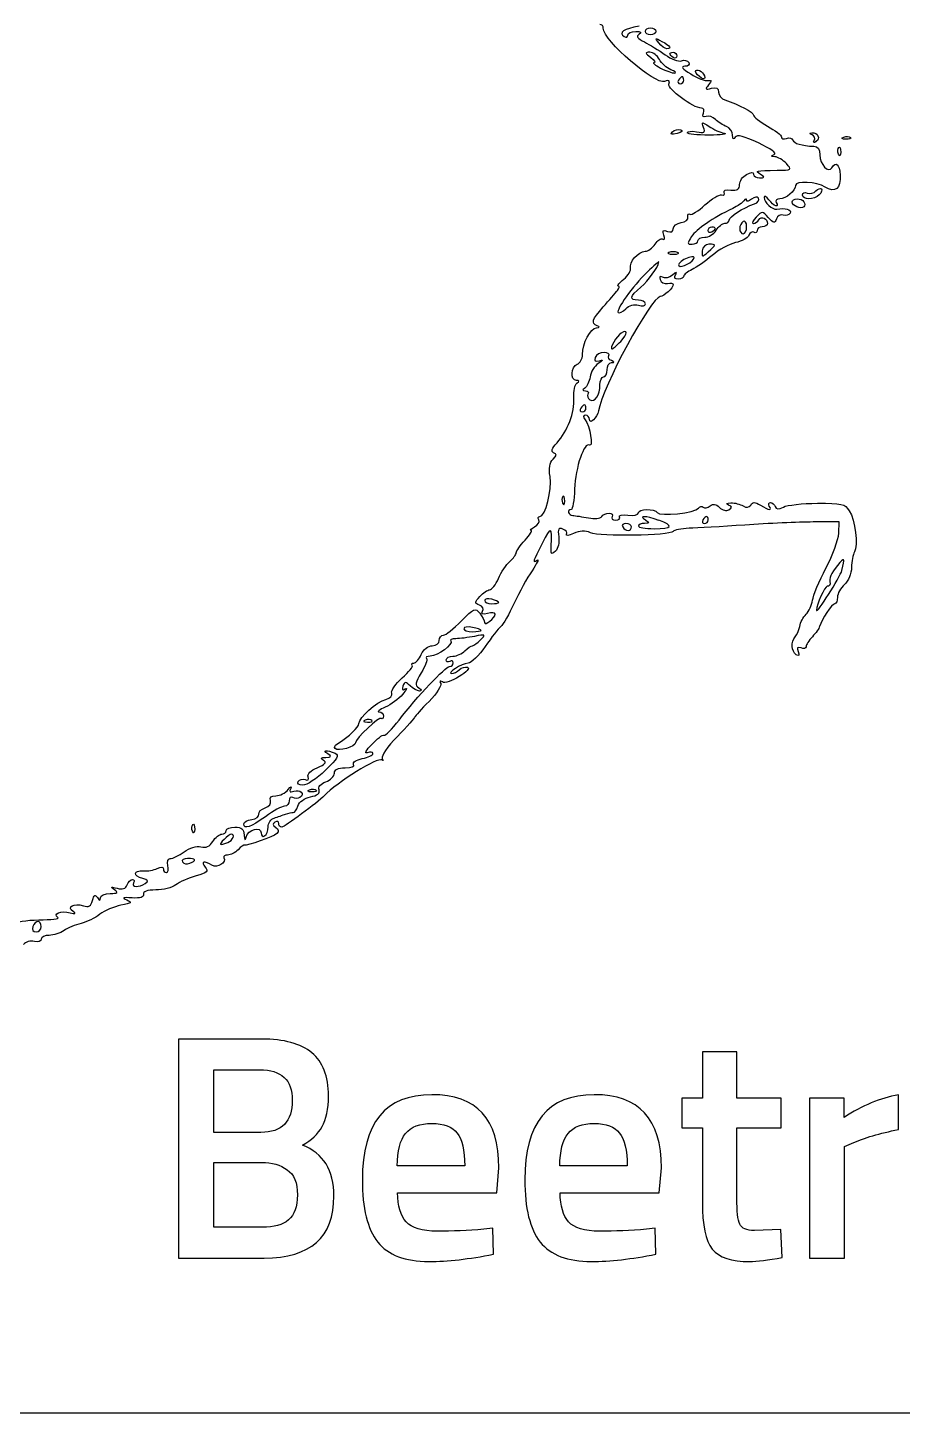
# Model space of a CAD drawing. Extents: x 100 to 384, y 603 to 745.
# Drawn here: x 274.8 to 319.8, y 603.1 to 674.3 of the extents above; entities that cross this region are included whole.
import ezdxf

# ---------------------------------------------------------------- set-up
doc = ezdxf.new("R2010")
doc.units = 0
doc.layers.add('Layer_1', color=7, linetype='CONTINUOUS')

msp = doc.modelspace()

# ---------------------------------------------------------------- linework, layer by layer
at = {"layer": 'Layer_1', "color": 7}
for points in [[(306.866466, 673.953956)], [(308.033178, 672.787108)], [(308.492334, 671.799444)], [(309.87428, 668.795329)], [(311.624532, 664.348584)], [(310.008756, 663.810046)], [(309.867392, 663.181682)], [(307.808419, 662.761928)], [(309.748904, 649.177716)], [(298.696139, 644.920889)], [(297.70869, 643.476438)], [(275.375469, 628.351356)], [(295.615587, 617.959176)], [(303.968126, 617.959176)]]:
    msp.add_lwpolyline(points, close=True, dxfattribs=at)
for points in [[(307.694693, 673.235989), (307.696025, 673.235895)], [(307.318054, 672.686836), (307.320066, 672.687003)], [(309.375241, 671.803223), (309.37595, 671.803214)], [(308.228485, 668.878767), (308.227635, 668.878739)], [(316.904457, 668.581648), (316.90423, 668.582045)], [(315.366831, 668.462621), (315.369666, 668.462766)], [(316.52898, 667.816078), (316.527279, 667.81605)], [(315.533225, 665.727897), (315.534643, 665.728194)], [(312.0588, 665.50235), (312.057439, 665.502358)], [(314.744967, 665.103929), (314.743635, 665.104297)], [(308.666665, 662.433551), (308.666665, 662.433386)], [(306.686976, 661.74533), (306.685701, 661.745367)], [(305.351631, 658.611405), (305.350838, 658.611405)], [(304.723106, 657.45199), (304.718995, 657.451774)], [(303.463956, 654.922908), (303.464239, 654.922908)], [(302.355638, 650.206607), (302.357622, 650.206307)], [(305.597735, 648.81866), (305.598019, 648.81866)], [(307.285767, 648.981139), (307.287184, 648.980603)], [(316.537398, 648.316086), (316.565745, 648.908787), (315.219231, 648.896882)], [(317.34703, 647.358902), (317.352359, 647.360323)], [(316.473307, 646.664224), (316.472088, 646.664182)], [(292.198847, 638.707711), (292.199102, 638.707654)], [(290.143106, 636.116261), (290.142425, 636.116338)], [(288.831005, 634.727086), (288.829134, 634.726718)], [(289.439858, 635.008255), (289.439575, 635.008368)], [(283.317891, 632.985276), (283.31619, 632.985642)], [(285.307795, 632.839927), (285.307682, 632.839836)], [(283.064757, 631.583388), (283.065806, 631.583048)], [(282.593134, 622.299509), (282.593134, 611.036323), (286.999398, 611.036323)], [(286.867559, 622.299509), (282.593134, 622.299509)], [(309.525761, 621.641795), (309.525761, 619.257027), (308.47252, 619.257027), (308.47252, 617.729196), (309.525761, 617.729196), (309.525761, 613.913278)], [(311.301241, 614.11108), (311.301241, 617.729244), (313.57029, 617.729244), (313.57029, 619.257078), (311.301241, 619.257078), (311.301241, 621.641846), (309.525761, 621.641795)], [(284.41834, 620.720408), (286.769395, 620.720408)], [(286.835329, 617.497747), (284.41834, 617.497747), (284.41834, 620.720408)], [(295.615389, 619.438677), (295.615587, 619.438671)], [(303.968013, 619.438677), (303.968126, 619.438671)], [(319.605335, 617.645687), (319.605335, 619.438671)], [(316.808957, 618.271183), (316.808957, 619.25849), (315.033562, 619.25849), (315.033562, 611.036323), (316.826532, 611.036323), (316.826532, 616.775579), (317.188346, 616.923519)], [(284.41834, 615.952355), (286.867559, 615.952355)], [(286.901235, 612.615441), (284.41834, 612.615441), (284.41834, 615.952355)], [(297.308948, 615.772162), (293.840192, 615.772162)], [(305.661487, 615.772162), (302.192731, 615.772162)], [(293.856208, 614.390825), (298.952391, 614.390825), (299.068044, 615.674021)], [(302.208746, 614.390825), (307.306403, 614.390825), (307.420639, 615.674021)], [(298.788435, 611.234076), (298.75612, 612.56562), (298.294696, 612.515815)], [(307.140973, 611.234076), (307.108658, 612.56562), (306.64868, 612.515815)], [(313.63611, 611.070026), (313.554189, 612.499714), (312.205068, 612.451412)], [(366.877106, 603.050423), (258.537064, 603.050423)]]:
    msp.add_lwpolyline(points, dxfattribs=at)
for points in [[(304.434765, 674.287971), (304.434765, 674.399543), (304.35823, 674.49079), (304.262986, 674.49079)], [(307.589046, 671.557881), (307.093606, 671.367733), (304.434765, 673.668969), (304.434765, 674.287971)], [(306.275216, 674.395027), (305.482337, 674.259644), (305.196066, 674.060159), (305.513178, 673.864155)], [(306.596891, 674.133446), (306.596891, 674.232205), (306.719065, 674.312936), (306.866466, 674.312936)], [(306.866466, 674.312936), (307.013584, 674.312936), (307.135474, 674.23212), (307.135474, 674.133446)], [(305.513178, 673.864155), (305.614375, 673.802133), (305.695729, 673.836942), (305.695729, 673.941455)], [(305.695729, 673.941455), (305.695729, 674.045997), (305.87743, 674.1303), (306.099638, 674.128769)], [(306.099638, 674.128769), (306.373465, 674.126855), (306.430186, 674.079361), (306.275386, 673.981339)], [(306.275386, 673.981339), (306.112677, 673.877648), (306.189213, 673.766586), (306.544394, 673.589237)], [(306.544394, 673.589237), (306.817937, 673.453089), (307.298381, 673.156188), (307.612176, 672.929374)], [(306.866466, 673.953956), (306.719348, 673.953956), (306.596891, 674.034744), (306.596891, 674.133446)], [(307.135474, 674.133446), (307.135474, 674.034715), (307.013301, 673.953956), (306.866466, 673.953956)], [(307.292173, 673.534582), (307.068803, 673.805432), (307.082693, 673.813227), (307.449213, 673.618147)], [(307.696025, 673.235895), (307.609569, 673.235895), (307.427868, 673.370257), (307.292173, 673.534582)], [(307.449213, 673.618147), (307.866983, 673.395656), (307.969852, 673.235989), (307.694693, 673.235989)], [(306.82525, 673.056198), (306.5724, 673.056198), (306.580054, 673.017279), (306.875424, 672.792576)], [(307.320066, 672.687003), (307.210365, 672.89019), (306.988753, 673.056198), (306.82525, 673.056198)], [(306.875424, 672.792576), (307.067613, 672.647556), (307.143014, 672.525921), (307.043518, 672.52218)], [(307.612176, 672.929374), (307.926, 672.702545), (308.301591, 672.562587), (308.446809, 672.618319)], [(307.853745, 672.9772), (307.853745, 673.020598), (307.933682, 673.056343), (308.033178, 673.056343)], [(308.033178, 672.787052), (307.933965, 672.847997), (307.853745, 672.933716), (307.853745, 672.9772)], [(308.033178, 673.056343), (308.132391, 673.056343), (308.212611, 672.970708), (308.212611, 672.866195)], [(308.212611, 672.866195), (308.212611, 672.761682), (308.132107, 672.725965), (308.033178, 672.787108)], [(307.043518, 672.52218), (306.944306, 672.518211), (307.093975, 672.394677), (307.378261, 672.247162)], [(307.907858, 672.1596), (307.691008, 672.246454), (307.426734, 672.483762), (307.318054, 672.686836)], [(307.378261, 672.247162), (307.660876, 672.099534), (307.984224, 671.984079), (308.096362, 671.99023)], [(308.096362, 671.99023), (308.209748, 671.997033), (308.124709, 672.072775), (307.907858, 672.1596)], [(308.622501, 672.335393), (308.400831, 672.334892), (308.496076, 672.209649), (308.926176, 671.940921)], [(308.446809, 672.618319), (308.590526, 672.674049), (308.764233, 672.633626), (308.82943, 672.527923)], [(308.82943, 672.527923), (308.895761, 672.418987), (308.806753, 672.335762), (308.622501, 672.335393)], [(309.37595, 671.803214), (309.226847, 671.927995), (309.140391, 672.067318), (309.184044, 672.112463)], [(309.184044, 672.112463), (309.309619, 672.236819), (309.649068, 671.983968), (309.649068, 671.767024)], [(307.808447, 671.422243), (307.869109, 671.599891), (307.80618, 671.640398), (307.589046, 671.557881)], [(309.482022, 670.181749), (309.059631, 670.181749), (307.72182, 671.173333), (307.808447, 671.422243)], [(308.301846, 671.619954), (308.242035, 671.521224), (308.276334, 671.440493), (308.380649, 671.440493)], [(308.492334, 671.799444), (308.449531, 671.799444), (308.362224, 671.718628), (308.301846, 671.619954)], [(308.380649, 671.440493), (308.485814, 671.440493), (308.571137, 671.52128), (308.571137, 671.619954)], [(308.571137, 671.619954), (308.571137, 671.718713), (308.53457, 671.799444), (308.492334, 671.799444)], [(308.926176, 671.940921), (309.27172, 671.724326), (309.671348, 671.570229), (309.814129, 671.598471)], [(309.649068, 671.767024), (309.649068, 671.647941), (309.54532, 671.661717), (309.375241, 671.803223)], [(309.849562, 671.378615), (309.658791, 671.148981), (309.681751, 671.122222), (309.992995, 671.203973)], [(309.814129, 671.598471), (310.026728, 671.640282), (310.033531, 671.60039), (309.849562, 671.378615)], [(309.992995, 671.203973), (310.255483, 671.272515), (310.362293, 671.215311), (310.362293, 671.004669)], [(310.362293, 671.004669), (310.362293, 670.84196), (310.502608, 670.662283), (310.676513, 670.605429)], [(309.582085, 669.92167), (309.63566, 670.064706), (309.596258, 670.181749), (309.482022, 670.181749)], [(310.676513, 670.605429), (311.422762, 670.35992), (312.157701, 669.97292), (312.157701, 669.825428)], [(309.586394, 669.192367), (309.472724, 669.486197), (309.496252, 669.489846), (309.878787, 669.239365)], [(309.719282, 669.752527), (309.569896, 669.694671), (309.517739, 669.756495), (309.582085, 669.92167)], [(310.203836, 669.598662), (310.067206, 669.733223), (309.849591, 669.802558), (309.719282, 669.752527)], [(309.878787, 669.239365), (310.106693, 669.089979), (310.451443, 668.931693), (310.644879, 668.887597)], [(310.765635, 669.234892), (310.593005, 669.300486), (310.340041, 669.46413), (310.203836, 669.598662)], [(311.082491, 668.7961), (311.08028, 668.972018), (310.939342, 669.16946), (310.765635, 669.234892)], [(312.157701, 669.825428), (312.157701, 669.737752), (312.480907, 669.484176), (312.87583, 669.262184)], [(312.87583, 669.262184), (313.270838, 669.040231), (313.593959, 668.783996), (313.593959, 668.692877)], [(308.227635, 668.878739), (307.928948, 668.800672), (307.858904, 668.823973), (307.993209, 668.957145)], [(307.993209, 668.957145), (308.098091, 669.061431), (308.28892, 669.111491), (308.418406, 669.068405)], [(308.418406, 669.068405), (308.552769, 669.023561), (308.469997, 668.942235), (308.228485, 668.878767)], [(308.752101, 668.919929), (308.752101, 668.995217), (308.968384, 669.0154), (309.230334, 668.965283)], [(309.874195, 668.795374), (309.257065, 668.788571), (308.752101, 668.844839), (308.752101, 668.919929)], [(309.230334, 668.965283), (309.631606, 668.888578), (309.688894, 668.925088), (309.586394, 669.192367)], [(310.644879, 668.887597), (310.838769, 668.843546), (310.492658, 668.802019), (309.87428, 668.795329)], [(311.217987, 668.684075), (311.133231, 668.550138), (311.083909, 668.589795), (311.082491, 668.7961)], [(312.410126, 668.394133), (311.653729, 668.749496), (311.312494, 668.832508), (311.217987, 668.684075)], [(313.593959, 668.692877), (313.593959, 668.601799), (313.710746, 668.571582), (313.851345, 668.625979)], [(313.851345, 668.625979), (313.991943, 668.680319), (314.13583, 668.644971), (314.168769, 668.545702)], [(314.168769, 668.545702), (314.226312, 668.369529), (314.635011, 668.247287), (315.254353, 668.220222)], [(315.169824, 668.807657), (315.009099, 668.872826), (315.005414, 668.902618), (315.15565, 668.912624)], [(315.15565, 668.912624), (315.46457, 668.9336), (315.612992, 668.615383), (315.366831, 668.462621)], [(315.27754, 668.524788), (315.341603, 668.630237), (315.294548, 668.757569), (315.169824, 668.807657)], [(315.369666, 668.462766), (315.243241, 668.38538), (315.208091, 668.410551), (315.27754, 668.524788)], [(316.90423, 668.582045), (316.693899, 668.590832), (316.653364, 668.633125), (316.794813, 668.690498)], [(316.794813, 668.690498), (316.925206, 668.742231), (317.079383, 668.736051), (317.138882, 668.676042)], [(317.138882, 668.676042), (317.197559, 668.616486), (317.091827, 668.573853), (316.904457, 668.581648)], [(313.217631, 667.796372), (313.369852, 667.856835), (313.053506, 668.09211), (312.410126, 668.394133)], [(313.252498, 667.682419), (313.027994, 667.694041), (313.021474, 667.718334), (313.217631, 667.796372)], [(315.254353, 668.220222), (315.462699, 668.210584), (315.568488, 668.06134), (315.568488, 667.779633)], [(316.527279, 667.81605), (316.476255, 667.945791), (316.482208, 668.100515), (316.544287, 668.160176)], [(316.638397, 667.924532), (316.627058, 667.715306), (316.588791, 667.672872), (316.52898, 667.816078)], [(316.544287, 668.160176), (316.60268, 668.219703), (316.647468, 668.113773), (316.638397, 667.924532)], [(313.844797, 667.330143), (313.676986, 667.516068), (313.409991, 667.674626), (313.252498, 667.682419)], [(313.378951, 666.985799), (314.123357, 666.991468), (314.13994, 667.004791), (313.844797, 667.330143)], [(315.568488, 667.779633), (315.568488, 667.287797), (316.007717, 666.823158), (316.191515, 667.120544)], [(316.191515, 667.120544), (316.405247, 667.464636), (316.568806, 667.315454), (316.612828, 666.739125)], [(311.440422, 666.249965), (311.440422, 666.43039), (311.601146, 666.6645), (311.799487, 666.770196)], [(311.799487, 666.770196), (312.042132, 666.90059), (312.158608, 666.902432), (312.158608, 666.776999)], [(312.158608, 666.776999), (312.158608, 666.674697), (312.299206, 666.592265), (312.4728, 666.593881)], [(312.517304, 666.770621), (312.218561, 666.963774), (312.272107, 666.976785), (313.378951, 666.985799)], [(312.4728, 666.593881), (312.741241, 666.595797), (312.748044, 666.621944), (312.517304, 666.770621)], [(315.839565, 666.122207), (315.408926, 666.402043), (314.311805, 666.462753), (314.311805, 666.206878)], [(316.612828, 666.739125), (316.663285, 666.059672), (316.337584, 665.798681), (315.839565, 666.122207)], [(309.658847, 665.201911), (309.996652, 665.514967), (310.38222, 665.748147), (310.515534, 665.720084)], [(310.515534, 665.720084), (310.649613, 665.692021), (310.709424, 665.748147), (310.649613, 665.844837)], [(310.649613, 665.844837), (310.588668, 665.945836), (310.732101, 665.999694), (310.990734, 665.971262)], [(310.990734, 665.971262), (311.324627, 665.934667), (311.440422, 666.006299), (311.440422, 666.249965)], [(312.945987, 665.468691), (312.814176, 665.641519), (312.706176, 665.691636), (312.702775, 665.580574)], [(314.311805, 666.206878), (314.311805, 665.927127), (313.831191, 665.513563), (313.506113, 665.513563)], [(314.675887, 665.714021), (314.675887, 665.823297), (314.788422, 665.870097), (314.922784, 665.817883)], [(315.534643, 665.728194), (315.266485, 665.45998), (314.675887, 665.450541), (314.675887, 665.714021)], [(314.922784, 665.817883), (315.059414, 665.765753), (315.259483, 665.812213), (315.368702, 665.92146)], [(315.368702, 665.92146), (315.478687, 666.030538), (315.606529, 666.079549), (315.656816, 666.030112)], [(315.656816, 666.030112), (315.705005, 665.980705), (315.654293, 665.84467), (315.533225, 665.727897)], [(308.891395, 664.727411), (308.974734, 664.675452), (309.320986, 664.888816), (309.658847, 665.201911)], [(311.08612, 665.022297), (310.063039, 664.52826), (309.220696, 663.95325), (308.972466, 663.579507)], [(310.907055, 664.428427), (310.907055, 664.595756), (311.596838, 665.0381), (312.20674, 665.262085)], [(311.666825, 665.422223), (311.595109, 665.321423), (311.333017, 665.141508), (311.08612, 665.022297)], [(311.801471, 665.448868), (311.799231, 665.535013), (311.740809, 665.523051), (311.666825, 665.422223)], [(312.057439, 665.502358), (311.918258, 665.386818), (311.803172, 665.362553), (311.801471, 665.448868)], [(312.415937, 665.544586), (312.355843, 665.643657), (312.207591, 665.626252), (312.0588, 665.50235)], [(312.20674, 665.262085), (312.378236, 665.325184), (312.472346, 665.45229), (312.415937, 665.544586)], [(312.702775, 665.580574), (312.697106, 665.343825), (313.128624, 664.950073), (313.35137, 664.990061)], [(313.324413, 665.334074), (313.516035, 665.025058), (313.194869, 665.13854), (312.945987, 665.468691)], [(313.506113, 665.513563), (313.345956, 665.513563), (313.264318, 665.432776), (313.324413, 665.334074)], [(313.35137, 664.990061), (313.77308, 665.065774), (314.141726, 664.954401), (314.036022, 664.783359)], [(314.137729, 665.355334), (314.137729, 665.560363), (314.624551, 665.565154), (314.750636, 665.361003)], [(314.743635, 665.104297), (314.60417, 664.964181), (314.137729, 665.157107), (314.137729, 665.355334)], [(314.750636, 665.361003), (314.802227, 665.275822), (314.799959, 665.160367), (314.744967, 665.103929)], [(308.028161, 663.980542), (308.028161, 664.118759), (308.209861, 664.259471), (308.432183, 664.293351)], [(308.432183, 664.293351), (308.654986, 664.32714), (308.813868, 664.460169), (308.786797, 664.588485)], [(308.786797, 664.588485), (308.75845, 664.71698), (308.809474, 664.779427), (308.891395, 664.727411)], [(310.231304, 663.899723), (310.355745, 664.097156), (310.557317, 664.258802), (310.681701, 664.258802)], [(310.681701, 664.258802), (310.807276, 664.258802), (310.907055, 664.335196), (310.907055, 664.428427)], [(311.624532, 664.348635), (311.52532, 664.28769), (311.445099, 664.121239), (311.445099, 663.978969)], [(311.803965, 664.089979), (311.803965, 664.293336), (311.723178, 664.409718), (311.624532, 664.348584)], [(312.293083, 664.581249), (312.12017, 664.403346), (312.055824, 664.257543), (312.149083, 664.257543)], [(312.149083, 664.257543), (312.24291, 664.257543), (312.369902, 664.339691), (312.430564, 664.440038)], [(312.918094, 664.557154), (312.618756, 664.89162), (312.595654, 664.892493), (312.293083, 664.581249)], [(312.430564, 664.440038), (312.558123, 664.644983), (312.877559, 664.506935), (312.877559, 664.246885)], [(312.877559, 664.246885), (312.877559, 664.153937), (312.755102, 664.078054), (312.608551, 664.078054)], [(313.336885, 664.491305), (313.242491, 664.246562), (313.1892, 664.255094), (312.918094, 664.557154)], [(313.681181, 664.68219), (313.550504, 664.731995), (313.396299, 664.646162), (313.336885, 664.491305)], [(314.036022, 664.783359), (313.971959, 664.677995), (313.810951, 664.632499), (313.681181, 664.68219)], [(307.546243, 663.650135), (307.454683, 663.887594), (307.498054, 663.933005), (307.72766, 663.844649)], [(307.494652, 663.446381), (307.594148, 663.385323), (307.616825, 663.472176), (307.546243, 663.650135)], [(307.72766, 663.844649), (307.920983, 663.770665), (308.028161, 663.81857), (308.028161, 663.980542)], [(308.972466, 663.579507), (308.737191, 663.223689), (308.740025, 663.181665), (309.000813, 663.181665)], [(309.291987, 663.361155), (309.291987, 663.459914), (309.452145, 663.540644), (309.649578, 663.540644)], [(309.649578, 663.540644), (309.846586, 663.540644), (310.108054, 663.702191), (310.231304, 663.899723)], [(309.829323, 663.889133), (309.829323, 663.993618), (309.90926, 664.079281), (310.008756, 664.079281)], [(310.008756, 663.810018), (309.909543, 663.749073), (309.829323, 663.783939), (309.829323, 663.889133)], [(310.008756, 664.079281), (310.107969, 664.079281), (310.188189, 664.043649), (310.188189, 664.000194)], [(310.188189, 664.000194), (310.188189, 663.956711), (310.107969, 663.87102), (310.008756, 663.810046)], [(311.92285, 663.645118), (311.87126, 663.506816), (311.558372, 663.335456), (311.230715, 663.264184)], [(311.445099, 663.978969), (311.445099, 663.836726), (311.525036, 663.720307), (311.624532, 663.720307)], [(311.624532, 663.720307), (311.723745, 663.720307), (311.803965, 663.886757), (311.803965, 664.089979)], [(312.179669, 663.797083), (312.091512, 663.851764), (311.975008, 663.78291), (311.92285, 663.645118)], [(312.339543, 663.887906), (312.339543, 663.783449), (312.26811, 663.74246), (312.179669, 663.797083)], [(312.608551, 664.078054), (312.461433, 664.078054), (312.339543, 663.992476), (312.339543, 663.887906)], [(305.83406, 661.955822), (305.737398, 662.245169), (306.240491, 662.820398), (306.589833, 662.820398)], [(306.589833, 662.820398), (306.740353, 662.820398), (306.968712, 662.985204), (307.094485, 663.186444)], [(307.094485, 663.186444), (307.222044, 663.387817), (307.400258, 663.504763), (307.494652, 663.446381)], [(308.257228, 662.761928), (308.132787, 662.811874), (307.931839, 662.811874), (307.808419, 662.761928)], [(309.000813, 663.181665), (309.159836, 663.181665), (309.291987, 663.262452), (309.291987, 663.361155)], [(309.520318, 662.834633), (309.494806, 662.507708), (309.514649, 662.505106), (309.82629, 662.789789)], [(309.867392, 663.181637), (309.678605, 663.181637), (309.535682, 663.038459), (309.520318, 662.834633)], [(309.82629, 662.789789), (310.249701, 663.174995), (310.250353, 663.181682), (309.867392, 663.181682)], [(311.230715, 663.264184), (310.903172, 663.193035), (310.362605, 662.896261), (310.029591, 662.604945)], [(306.356513, 660.977155), (306.758976, 661.323025), (307.23188, 661.974707), (307.297757, 662.274244)], [(307.297757, 662.274244), (307.311931, 662.318294), (307.032435, 662.080212), (306.686976, 661.74533)], [(307.808504, 662.761928), (307.684063, 662.712123), (307.785827, 662.671446), (308.033575, 662.671446)], [(308.033575, 662.671446), (308.279906, 662.671446), (308.381471, 662.71218), (308.257228, 662.761928)], [(308.666665, 662.433386), (308.423735, 662.322297), (308.265024, 662.164123), (308.315877, 662.081839)], [(308.315877, 662.081839), (308.417357, 661.919131), (309.109805, 662.286643), (309.109805, 662.50283)], [(309.109805, 662.50283), (309.109805, 662.575708), (308.909962, 662.544272), (308.666665, 662.433551)], [(310.029591, 662.604945), (309.696491, 662.313651), (309.231865, 661.987811), (308.997269, 661.880871)], [(306.685701, 661.745367), (305.938035, 661.020676), (305.067487, 659.802781), (305.201395, 659.668856)], [(305.20868, 661.031016), (305.131578, 661.034985), (305.255169, 661.194462), (305.487043, 661.386934)], [(305.487043, 661.386934), (305.717216, 661.579492), (305.874142, 661.835421), (305.83406, 661.955822)], [(307.479855, 661.483672), (307.34691, 661.565452), (307.301556, 661.521146), (307.354564, 661.364419)], [(307.98652, 661.593345), (307.824378, 661.461477), (307.595849, 661.412069), (307.479855, 661.483672)], [(308.146677, 661.609502), (308.242772, 661.769433), (308.196283, 661.765153), (307.98652, 661.593345)], [(308.290394, 661.38514), (308.114646, 661.38514), (308.060504, 661.46845), (308.146677, 661.609502)], [(308.570457, 661.535717), (308.570457, 661.452803), (308.442898, 661.38514), (308.290394, 661.38514)], [(308.997269, 661.880871), (308.763411, 661.774005), (308.570457, 661.61861), (308.570457, 661.535717)], [(304.43417, 659.960254), (304.727499, 660.298966), (305.053767, 660.677077), (305.159357, 660.800503)], [(305.159357, 660.800503), (305.26594, 660.92381), (305.289184, 661.027643), (305.20868, 661.031016)], [(306.236891, 660.309004), (305.753329, 660.309004), (305.784935, 660.486934), (306.356513, 660.977155)], [(307.354564, 661.364419), (307.401052, 661.22725), (307.575099, 661.138753), (307.736901, 661.167836)], [(308.032611, 661.110066), (308.032611, 660.943616), (307.54182, 660.486645), (307.363266, 660.486645)], [(307.736901, 661.167836), (307.898759, 661.196835), (308.032611, 661.170419), (308.032611, 661.110066)], [(304.125562, 658.989383), (303.794646, 659.122838), (303.844082, 659.278548), (304.43417, 659.960254)], [(307.363266, 660.486645), (306.897194, 660.486645), (304.383855, 655.8321), (304.187216, 654.604971)], [(305.586595, 659.863879), (305.764611, 660.04198), (306.015364, 660.11004), (306.236324, 660.039939)], [(306.236324, 660.039939), (306.443537, 659.974289), (306.595928, 660.007483), (306.595928, 660.117297)], [(306.595928, 660.117297), (306.595928, 660.222604), (306.435203, 660.309004), (306.236891, 660.309004)], [(305.201395, 659.668856), (305.253269, 659.616642), (305.427033, 659.704317), (305.586595, 659.863879)], [(303.362334, 657.507447), (303.362334, 658.084456), (303.769956, 658.865361), (304.080491, 658.883339)], [(304.080491, 658.883339), (304.26531, 658.894394), (304.279767, 658.927389), (304.125562, 658.989383)], [(305.350838, 658.611405), (305.135121, 658.478772), (304.738243, 657.795512), (304.875694, 657.795512)], [(305.328954, 658.186407), (305.694397, 658.578591), (305.707294, 658.831782), (305.351631, 658.611405)], [(304.875694, 657.795512), (304.924734, 657.795512), (305.127978, 657.97143), (305.328954, 658.186407)], [(303.093326, 657.010261), (303.240444, 657.067181), (303.362334, 657.290835), (303.362334, 657.507447)], [(304.020425, 657.355907), (303.95211, 657.174489), (304.014756, 657.124004), (304.226504, 657.188804)], [(304.47068, 657.615986), (304.277074, 657.615986), (304.075304, 657.498886), (304.020425, 657.355907)], [(304.226504, 657.188804), (304.448173, 657.256212), (304.43315, 657.216584), (304.17378, 657.045031)], [(304.718995, 657.451774), (304.773704, 657.542058), (304.664003, 657.615986), (304.47068, 657.615986)], [(304.848397, 657.196787), (304.723106, 657.246762), (304.66868, 657.361678), (304.723106, 657.45199)], [(304.850636, 657.09182), (305.028935, 657.103442), (305.028652, 657.124588), (304.848397, 657.196787)], [(303.048255, 656.174744), (302.730548, 656.178712), (302.768476, 656.885696), (303.093326, 657.010261)], [(304.17378, 657.045031), (303.975921, 656.914637), (303.786113, 656.60622), (303.751332, 656.359362)], [(304.446416, 656.359495), (304.545628, 656.359495), (304.625565, 656.520985), (304.625565, 656.718571)], [(304.625565, 656.718571), (304.625565, 656.916032), (304.727329, 657.084019), (304.850636, 657.09182)], [(302.918428, 655.279852), (302.895751, 655.625463), (302.968035, 655.967591), (303.076602, 656.040127)], [(303.076602, 656.040127), (303.213231, 656.131431), (303.206428, 656.17276), (303.048255, 656.174744)], [(303.482041, 655.778611), (303.33634, 655.684614), (303.343994, 655.646034), (303.513506, 655.643993)], [(303.751332, 656.359362), (303.715899, 656.112407), (303.596277, 655.851161), (303.482041, 655.778611)], [(303.745096, 655.181904), (303.995962, 655.026253), (304.260236, 655.419107), (304.263865, 655.955535)], [(304.263865, 655.955535), (304.266076, 656.177658), (304.347203, 656.359495), (304.446416, 656.359495)], [(302.054485, 652.968573), (302.602819, 653.566414), (302.964435, 654.533785), (302.918428, 655.279852)], [(303.513506, 655.643993), (303.644183, 655.642069), (303.702293, 655.566182), (303.645317, 655.474198)], [(303.645317, 655.474198), (303.589757, 655.382271), (303.628309, 655.2508), (303.745096, 655.181904)], [(303.273751, 654.743418), (303.21394, 654.644659), (303.248239, 654.563928), (303.352271, 654.563928)], [(303.464239, 654.922908), (303.420869, 654.922908), (303.334129, 654.84212), (303.273751, 654.743418)], [(303.352271, 654.563928), (303.457436, 654.563928), (303.542759, 654.644744), (303.542759, 654.743418)], [(303.521613, 654.382332), (303.38555, 654.382332), (303.379313, 654.308745), (303.496101, 654.15797)], [(303.542759, 654.743418), (303.542759, 654.842149), (303.506192, 654.922908), (303.463956, 654.922908)], [(303.723723, 654.166928), (303.723723, 654.285472), (303.633014, 654.382332), (303.521613, 654.382332)], [(304.187216, 654.604971), (304.135342, 654.27349), (303.723723, 653.885634), (303.723723, 654.166928)], [(303.496101, 654.15797), (303.742431, 653.843789), (303.940431, 652.721885), (303.725991, 652.854617)], [(301.882422, 652.457957), (301.729068, 652.512807), (301.780658, 652.670357), (302.054485, 652.968573)], [(303.725991, 652.854617), (303.447628, 653.026652), (303.006529, 651.723517), (302.959191, 650.589344)], [(301.696753, 651.228256), (301.628438, 651.657858), (301.674076, 651.9496), (301.848406, 652.122198)], [(301.848406, 652.122198), (302.04428, 652.317562), (302.052501, 652.397244), (301.882422, 652.457957)], [(301.171861, 649.175556), (301.450507, 649.175556), (301.804923, 650.56161), (301.696753, 651.228256)], [(302.357622, 650.206307), (302.299228, 650.146949), (302.292709, 649.991866), (302.340614, 649.862198)], [(302.450031, 649.970991), (302.455701, 650.160232), (302.414598, 650.266302), (302.355638, 650.206607)], [(302.959191, 650.589344), (302.933679, 650.011042), (302.854025, 649.537231), (302.780608, 649.536361)], [(302.340614, 649.862198), (302.397024, 649.71902), (302.440961, 649.761199), (302.450031, 649.970991)], [(302.780608, 649.536361), (302.549301, 649.533872), (302.635474, 649.236104), (302.870466, 649.226055)], [(304.351228, 649.174465), (304.411323, 649.273904), (304.583102, 649.354635), (304.731865, 649.354635)], [(304.731865, 649.354635), (304.878983, 649.354635), (304.9524, 649.274131), (304.890038, 649.175145)], [(305.264211, 649.15122), (305.212337, 649.236515), (305.407644, 649.27912), (305.702391, 649.244849)], [(305.702391, 649.244849), (305.996343, 649.211031), (306.236806, 649.26214), (306.236806, 649.35883)], [(306.236806, 649.35883), (306.236806, 649.574972), (307.07657, 649.594304), (307.208353, 649.381507)], [(307.208353, 649.381507), (307.339597, 649.170326), (309.169389, 649.35883), (309.324076, 649.599888)], [(309.324076, 649.599888), (309.39154, 649.706981), (309.506627, 649.736631), (309.576076, 649.666049)], [(309.576076, 649.666049), (309.645524, 649.595835), (309.803698, 649.621346), (309.925871, 649.722203)], [(309.925871, 649.722203), (310.080643, 649.851378), (310.225181, 649.829183), (310.407024, 649.647482)], [(310.407024, 649.647482), (310.555843, 649.497699), (310.7628, 649.44798), (310.89515, 649.529589)], [(310.878142, 649.76855), (310.725921, 649.829183), (310.766457, 649.87037), (310.993228, 649.87757)], [(310.89515, 649.529589), (311.077984, 649.64272), (311.074583, 649.69071), (310.878142, 649.76855)], [(310.993228, 649.87757), (311.19137, 649.88409), (311.471348, 649.814017), (311.616822, 649.721608)], [(311.616822, 649.721608), (311.791436, 649.610802), (311.927074, 649.627157), (312.015317, 649.769202)], [(312.015317, 649.769202), (312.119348, 649.93534), (312.233017, 649.933129), (312.51138, 649.759847)], [(312.51138, 649.759847), (312.94834, 649.489054), (313.118079, 649.472372), (312.968183, 649.71523)], [(312.968183, 649.71523), (312.908372, 649.814187), (312.935301, 649.89472), (313.031112, 649.89472)], [(313.031112, 649.89472), (313.127773, 649.89472), (313.237757, 649.802112), (313.273757, 649.68952)], [(313.273757, 649.68952), (313.32308, 649.544443), (313.444687, 649.537809), (313.692661, 649.665992)], [(313.692661, 649.665992), (313.886268, 649.766537), (314.671238, 649.852682), (315.438803, 649.858493)], [(315.438803, 649.858493), (316.684205, 649.867847), (316.860746, 649.82683), (317.078589, 649.477638)], [(317.078589, 649.477638), (317.388274, 648.981391), (317.552825, 647.683489), (317.34703, 647.358902)], [(300.725121, 648.462906), (300.647452, 648.465386), (300.727332, 648.551432), (300.900869, 648.653508)], [(300.900869, 648.653508), (301.07605, 648.755725), (301.171861, 648.914409), (301.115735, 649.00715)], [(301.115735, 649.00715), (301.059326, 649.099814), (301.083704, 649.175556), (301.171861, 649.175556)], [(301.754551, 647.675453), (301.820882, 648.670017), (301.748882, 648.693332), (301.303304, 647.817384)], [(302.360598, 648.533622), (302.128724, 648.622772), (302.086205, 648.545528), (302.145165, 648.135167)], [(302.870466, 649.226055), (302.994907, 649.220953), (303.352498, 649.166896), (303.667398, 649.105526)], [(303.667398, 649.105526), (303.983773, 649.044609), (304.289688, 649.075592), (304.351228, 649.174465)], [(304.890038, 649.175145), (304.830227, 649.076471), (304.912715, 648.995655), (305.069471, 648.995655)], [(305.069471, 648.995655), (305.228494, 648.995655), (305.316085, 649.065217), (305.264211, 649.15122)], [(305.598019, 648.81866), (305.444948, 648.81866), (305.367846, 648.737844), (305.429924, 648.63917)], [(305.429924, 648.63917), (305.489735, 648.540213), (305.616728, 648.459737), (305.709704, 648.459737)], [(305.877798, 648.63917), (305.877798, 648.738241), (305.750239, 648.81866), (305.597735, 648.81866)], [(305.709704, 648.459737), (305.802964, 648.459737), (305.877798, 648.540524), (305.877798, 648.63917)], [(307.287184, 648.980603), (306.591591, 649.223079), (306.233745, 649.23215), (306.595843, 648.998745)], [(306.550488, 648.821976), (306.378142, 648.820698), (306.236324, 648.758849), (306.236324, 648.684496)], [(306.236324, 648.684496), (306.236324, 648.610824), (306.599868, 648.54985), (307.044255, 648.54985)], [(306.595843, 648.998745), (306.824882, 648.849983), (306.819213, 648.824216), (306.550488, 648.821976)], [(307.044255, 648.54985), (307.99097, 648.54985), (308.078277, 648.705246), (307.285767, 648.981139)], [(308.845644, 648.571068), (308.450693, 648.559162), (308.079099, 648.483846), (308.01994, 648.402917)], [(311.718246, 648.739162), (310.533307, 648.658942), (309.240652, 648.582973), (308.845644, 648.571068)], [(309.558416, 648.998226), (309.498605, 648.899439), (309.532904, 648.818793), (309.636935, 648.818793)], [(309.748904, 649.177716), (309.704117, 649.177716), (309.618794, 649.09707), (309.558416, 648.998226)], [(309.636935, 648.818793), (309.742101, 648.818793), (309.827424, 648.899269), (309.827424, 648.998226)], [(309.827424, 648.998226), (309.827424, 649.097269), (309.790857, 649.177716), (309.748904, 649.177716)], [(315.219231, 648.896882), (314.478567, 648.890362), (312.903213, 648.820176), (311.718246, 648.739162)], [(299.954806, 647.313344), (299.954806, 647.401105), (300.160602, 647.695029), (300.410901, 647.965553)], [(300.410901, 647.965553), (300.660917, 648.23612), (300.803159, 648.459921), (300.725121, 648.462906)], [(302.145165, 648.135167), (302.187969, 647.843063), (302.11285, 647.526444), (301.970268, 647.392867)], [(302.549386, 648.260646), (302.602961, 648.349795), (302.517921, 648.472706), (302.360598, 648.533622)], [(302.909499, 648.308239), (302.656932, 648.192756), (302.49428, 648.171411), (302.549386, 648.260646)], [(303.773669, 648.342283), (303.497858, 648.462047), (303.22372, 648.451219), (302.909499, 648.308239)], [(308.01994, 648.402917), (307.862901, 648.188589), (304.247395, 648.13663), (303.773669, 648.342283)], [(315.880696, 646.52072), (316.226806, 647.18221), (316.522261, 647.990121), (316.537398, 648.316086)], [(299.627008, 646.862672), (299.807575, 647.022234), (299.954806, 647.225186), (299.954806, 647.313344)], [(301.303304, 647.817384), (300.795619, 646.816799), (300.784677, 646.780547), (301.03628, 646.936078)], [(301.970268, 647.392867), (301.759654, 647.197362), (301.727339, 647.242773), (301.754551, 647.675453)], [(317.352359, 647.360323), (317.265902, 647.224288), (317.195036, 646.86299), (317.193902, 646.557335)], [(299.044545, 645.988822), (299.184009, 646.30976), (299.446753, 646.703008), (299.627008, 646.862672)], [(301.03628, 646.936078), (301.137477, 646.99776), (301.016438, 646.751713), (300.770957, 646.388765)], [(315.190091, 644.869216), (315.224674, 645.116114), (315.534699, 645.859216), (315.880696, 646.52072)], [(316.472088, 646.664182), (316.13485, 646.233197), (316.045843, 646.012335), (316.091735, 645.721611)], [(316.700929, 646.402473), (316.868173, 647.06203), (316.825087, 647.113107), (316.473307, 646.664224)], [(317.193902, 646.557335), (317.191606, 646.232474), (317.043099, 645.866728), (316.83206, 645.67675)], [(298.592249, 645.405318), (298.701666, 645.405318), (298.904542, 645.66792), (299.044545, 645.988822)], [(300.770957, 646.388765), (300.525477, 646.025689), (300.111222, 645.272722), (299.852532, 644.715575)], [(315.395603, 644.350711), (315.395603, 644.143669), (316.613339, 646.057783), (316.700929, 646.402473)], [(316.091735, 645.721611), (316.105909, 645.647939), (316.041562, 645.586965), (315.951704, 645.586965)], [(298.072715, 644.62083), (297.81051, 644.721829), (297.812211, 644.762109), (298.089723, 645.068407)], [(298.089723, 645.068407), (298.256967, 645.253849), (298.483569, 645.405318), (298.592249, 645.405318)], [(315.951704, 645.586965), (315.812806, 645.586965), (315.395603, 644.659835), (315.395603, 644.350711)], [(316.473024, 645.020538), (316.473024, 644.838327), (316.410945, 644.689267), (316.332709, 644.689267)], [(316.83206, 645.67675), (316.633918, 645.498111), (316.473024, 645.202712), (316.473024, 645.020538)], [(297.129345, 643.796087), (297.790923, 644.47109), (297.856431, 644.498787), (298.083033, 644.200084)], [(298.230888, 644.301105), (298.303172, 644.419366), (298.233468, 644.558406), (298.072715, 644.62083)], [(298.488557, 644.192991), (298.222101, 644.123288), (298.14171, 644.157303), (298.230888, 644.301105)], [(298.696139, 644.92086), (298.49828, 644.972281), (298.337102, 644.941837), (298.337102, 644.852432)], [(298.337102, 644.852432), (298.337102, 644.762857), (298.497827, 644.689695), (298.696139, 644.689695)], [(299.055231, 644.758123), (299.055231, 644.795654), (298.894507, 644.869582), (298.696139, 644.920889)], [(298.696139, 644.689695), (298.89428, 644.689695), (299.055231, 644.720338), (299.055231, 644.758123)], [(299.852532, 644.715575), (299.59458, 644.158361), (299.284809, 643.621711), (299.165783, 643.522972)], [(314.859288, 644.151036), (315.006406, 644.299231), (315.156246, 644.622316), (315.190091, 644.869216)], [(316.332709, 644.689267), (316.196079, 644.689267), (315.660217, 643.883264), (315.557291, 643.522277)], [(296.211345, 643.07139), (296.326148, 643.07139), (296.738561, 643.397496), (297.129345, 643.796087)], [(298.083033, 644.200084), (298.217395, 644.02357), (298.32823, 643.808803), (298.331348, 643.722656)], [(298.331348, 643.722656), (298.337017, 643.53075), (298.87577, 643.956372), (298.87577, 644.15376)], [(298.87577, 644.15376), (298.87577, 644.231061), (298.701723, 644.249146), (298.488557, 644.192991)], [(314.530072, 643.522657), (314.563521, 643.720119), (314.711206, 644.00292), (314.859288, 644.151036)], [(296.002998, 642.802099), (296.002998, 642.950294), (296.097109, 643.07139), (296.211345, 643.07139)], [(296.846787, 642.892201), (296.644394, 642.892201), (296.531405, 642.841432), (296.594504, 642.778475)], [(297.818447, 643.013524), (297.48566, 642.947193), (297.048387, 642.892201), (296.846787, 642.892201)], [(297.70869, 643.476438), (297.462359, 643.52355), (297.25988, 643.492879), (297.25988, 643.408038)], [(297.25988, 643.408038), (297.25988, 643.323311), (297.462841, 643.253352), (297.70869, 643.253352)], [(298.157528, 643.32178), (298.157528, 643.359396), (297.954567, 643.429525), (297.70869, 643.476438)], [(297.70869, 643.253352), (297.95502, 643.253352), (298.157528, 643.283994), (298.157528, 643.32178)], [(298.12303, 642.834006), (298.403943, 643.115117), (298.384101, 643.126691), (297.818447, 643.013524)], [(299.165783, 643.522972), (299.045594, 643.424014), (298.687181, 642.959657), (298.366781, 642.490611)], [(314.350639, 642.067483), (314.101191, 642.222283), (314.074261, 642.753581), (314.305569, 642.993021)], [(314.305569, 642.993021), (314.396561, 643.087103), (314.497474, 643.325187), (314.530072, 643.522657)], [(315.181871, 642.994699), (315.003572, 642.803247), (314.857757, 642.572461), (314.857757, 642.481767)], [(315.557291, 643.522277), (315.528945, 643.42349), (315.359717, 643.186142), (315.181871, 642.994699)], [(295.072639, 642.083981), (295.193679, 642.347263), (295.427225, 642.532808), (295.64005, 642.532808)], [(296.594504, 642.778475), (296.755228, 642.617155), (295.918328, 641.994418), (295.539874, 641.994418)], [(295.64005, 642.532808), (295.843861, 642.532808), (296.002998, 642.651749), (296.002998, 642.802099)], [(296.706784, 641.994868), (296.897556, 641.994868), (297.174246, 642.116418), (297.322299, 642.26416)], [(297.322299, 642.26416), (297.469417, 642.412412), (297.643578, 642.533479), (297.707046, 642.533479)], [(298.366781, 642.490611), (298.046466, 642.021599), (297.646809, 641.635228), (297.478743, 641.63211)], [(297.707046, 642.533479), (297.769124, 642.533479), (297.957061, 642.668692), (298.12303, 642.834006)], [(314.450135, 642.227187), (314.523553, 642.034176), (314.491238, 641.980828), (314.350639, 642.067483)], [(314.598104, 642.416939), (314.415269, 642.486529), (314.369631, 642.430545), (314.450135, 642.227187)], [(314.857757, 642.481767), (314.857757, 642.390746), (314.739553, 642.361521), (314.598104, 642.416939)], [(293.936202, 638.709936), (294.853096, 639.910678), (296.315433, 641.456314), (296.534551, 641.456314)], [(294.096331, 640.873261), (294.439776, 641.174788), (294.672756, 641.469501), (294.614107, 641.528152)], [(294.614107, 641.528152), (294.556847, 641.586603), (294.588595, 641.635132), (294.687524, 641.635132)], [(294.687524, 641.635132), (294.787587, 641.635132), (294.960217, 641.837157), (295.072639, 642.083981)], [(295.340598, 641.876922), (295.404094, 641.812717), (295.287307, 641.481012), (295.075276, 641.140515)], [(295.539874, 641.994418), (295.36611, 641.994418), (295.276819, 641.941807), (295.340598, 641.876922)], [(297.478743, 641.63211), (297.15925, 641.627008), (296.343808, 641.099211), (296.654088, 641.099211)], [(296.360504, 641.80472), (296.360504, 641.909432), (296.515559, 641.994868), (296.706784, 641.994868)], [(296.539937, 641.725407), (296.440724, 641.664746), (296.360504, 641.699328), (296.360504, 641.80472)], [(296.534551, 641.456314), (296.636598, 641.456314), (296.71937, 641.54158), (296.71937, 641.646462)], [(296.71937, 641.646462), (296.71937, 641.751287), (296.639433, 641.786664), (296.539937, 641.725407)], [(297.031776, 641.29894), (297.142611, 641.409066), (297.333723, 641.464739), (297.458589, 641.422984)], [(293.55874, 640.098714), (293.511118, 640.22358), (293.753197, 640.571734), (294.096331, 640.873261)], [(295.075276, 641.140515), (294.758249, 640.627713), (294.735628, 640.494181), (294.943181, 640.362903)], [(296.161228, 640.665488), (296.031118, 640.744943), (295.99937, 640.717702), (296.075339, 640.595245)], [(297.028602, 640.941327), (296.667411, 640.718184), (296.276967, 640.593845), (296.161228, 640.665488)], [(296.654088, 641.099211), (296.75245, 641.099211), (296.921962, 641.188672), (297.031776, 641.29894)], [(297.458589, 641.422984), (297.587565, 641.380776), (297.400195, 641.170446), (297.028602, 640.941327)], [(294.118016, 640.0256), (293.919874, 639.797581), (293.516617, 639.504159), (293.22034, 639.373363)], [(293.253647, 639.771792), (293.473332, 639.827691), (293.607184, 639.97274), (293.55874, 640.098714)], [(294.136724, 640.454179), (294.067276, 640.270012), (294.103843, 640.222872), (294.254929, 640.310122)], [(294.254929, 640.310122), (294.378236, 640.381385), (294.314173, 640.253656), (294.118016, 640.0256)], [(294.506589, 640.463533), (294.274431, 640.69674), (294.229361, 640.695577), (294.136724, 640.454179)], [(294.982866, 640.20164), (294.865512, 640.200368), (294.652148, 640.318201), (294.506589, 640.463533)], [(294.943181, 640.362903), (295.101071, 640.26199), (295.116094, 640.203454), (294.982866, 640.20164)], [(296.075339, 640.595245), (296.14337, 640.483021), (295.878047, 640.073696), (295.474677, 639.669827)], [(291.874139, 638.528318), (291.874139, 638.833677), (292.780063, 639.650211), (293.253647, 639.771792)], [(293.22034, 639.373363), (292.924035, 639.242572), (292.782756, 639.132559), (292.90612, 639.128619)], [(295.474677, 639.669827), (295.076126, 639.271242), (294.749943, 638.910113), (294.749943, 638.867327)], [(293.038214, 638.795463), (292.918309, 638.914292), (291.694876, 637.76681), (291.694876, 637.537082)], [(292.199102, 638.707654), (292.056803, 638.650395), (292.097622, 638.607535), (292.30852, 638.598832)], [(292.542945, 638.693254), (292.484268, 638.752725), (292.327228, 638.759018), (292.198847, 638.707711)], [(292.30852, 638.598832), (292.498157, 638.591179), (292.604031, 638.633047), (292.542945, 638.693254)], [(292.90612, 639.128619), (293.030561, 639.124367), (293.131191, 639.027026), (293.131191, 638.912137)], [(293.131191, 638.912137), (293.131191, 638.796796), (293.088671, 638.744525), (293.038214, 638.795463)], [(293.16223, 637.926236), (293.229128, 637.888876), (293.578526, 638.241398), (293.936202, 638.709936)], [(294.749943, 638.867327), (294.749943, 638.824864), (294.345184, 638.373889), (293.850283, 637.865875)], [(290.735008, 637.470383), (291.381789, 637.880644), (291.874139, 638.3379), (291.874139, 638.528318)], [(292.526532, 637.454846), (292.808296, 637.751602), (293.094142, 637.963747), (293.16223, 637.926236)], [(293.850283, 637.865875), (293.336022, 637.337911), (293.002299, 636.852087), (293.071153, 636.731787)], [(290.264031, 636.969396), (289.959647, 637.166064), (290.20422, 637.186757), (290.645631, 637.001342)], [(290.646567, 637.237318), (290.588173, 637.296562), (290.62389, 637.401813), (290.735008, 637.470383)], [(291.694876, 637.537082), (291.694876, 637.334178), (290.804202, 637.079621), (290.646567, 637.237318)], [(292.301461, 637.025709), (292.143572, 636.965359), (292.245052, 637.157974), (292.526532, 637.454846)], [(289.727688, 636.25233), (290.133865, 636.420509), (290.222702, 636.525533), (290.05115, 636.634341)], [(290.05115, 636.634341), (289.87852, 636.744212), (289.911402, 636.785711), (290.17474, 636.789906)], [(293.045641, 636.654146), (292.859688, 636.822241), (290.745865, 635.508232), (290.082019, 634.811786)], [(290.645631, 637.001342), (290.882041, 636.901733), (290.788498, 636.737125), (290.143106, 636.116261)], [(290.17474, 636.789906), (290.47252, 636.795009), (290.487883, 636.824631), (290.264031, 636.969396)], [(291.60017, 636.431669), (291.539225, 636.532838), (291.733398, 636.662239), (292.038491, 636.723394)], [(292.038491, 636.723394), (292.341317, 636.78363), (292.58898, 636.901551), (292.58898, 636.984918)], [(292.58898, 636.984918), (292.58898, 637.068059), (292.458586, 637.087136), (292.301461, 637.025709)], [(293.071153, 636.731787), (293.13635, 636.615879), (293.124444, 636.580956), (293.045641, 636.654146)], [(290.142425, 636.116338), (289.705521, 635.696688), (289.185647, 635.353319), (288.987222, 635.353319)], [(289.106447, 635.644324), (289.252431, 635.588169), (289.313943, 635.643825), (289.257534, 635.785858)], [(289.257534, 635.785858), (289.205093, 635.925832), (289.39388, 636.11386), (289.727688, 636.25233)], [(290.168646, 635.533092), (290.412709, 635.626522), (290.614082, 635.825631), (290.614082, 635.97617)], [(290.614082, 635.97617), (290.614082, 636.161868), (290.79068, 636.24994), (291.163266, 636.24994)], [(291.163266, 636.24994), (291.488003, 636.24994), (291.666586, 636.324151), (291.60017, 636.431669)], [(287.601165, 634.815411), (287.810362, 634.815411), (288.095669, 634.95669), (288.237231, 635.129586)], [(288.237231, 635.129586), (288.37783, 635.302414), (288.435373, 635.32906), (288.363657, 635.188433)], [(288.363657, 635.188433), (288.266712, 635.003133), (288.312066, 634.96427), (288.523531, 635.046021)], [(288.523531, 635.046021), (288.852945, 635.172588), (289.113789, 634.901879), (288.831005, 634.727086)], [(288.987222, 635.353319), (288.776041, 635.353319), (288.675836, 635.433199), (288.745994, 635.54514)], [(288.745994, 635.54514), (288.810057, 635.65073), (288.973616, 635.695121), (289.106447, 635.644324)], [(289.439575, 635.008368), (289.229244, 635.017723), (289.188709, 635.059278), (289.330157, 635.117162)], [(289.330157, 635.117162), (289.460835, 635.168752), (289.614728, 635.162261), (289.674283, 635.102705)], [(289.381578, 634.755654), (289.740869, 634.827087), (289.884189, 634.944385), (289.819474, 635.113131)], [(289.674283, 635.102705), (289.732677, 635.043404), (289.627512, 635.000346), (289.439858, 635.008255)], [(289.819474, 635.113131), (289.761364, 635.266911), (289.894876, 635.429157), (290.168646, 635.533092)], [(287.048693, 634.192311), (287.270079, 634.262043), (287.378249, 634.410663), (287.319969, 634.562334)], [(287.319969, 634.562334), (287.256189, 634.730712), (287.351433, 634.815411), (287.601165, 634.815411)], [(290.082019, 634.811786), (289.774006, 634.488735), (288.032797, 633.200445), (287.904189, 633.200445)], [(288.287688, 634.556665), (288.287688, 634.402687), (288.177987, 634.276715), (288.04646, 634.276715)], [(288.467121, 634.725439), (288.367909, 634.786101), (288.287688, 634.710132), (288.287688, 634.556665)], [(288.829134, 634.726718), (288.727654, 634.665036), (288.566079, 634.664214), (288.467121, 634.725439)], [(288.732501, 634.286083), (288.799965, 634.501998), (289.063644, 634.692098), (289.381578, 634.755654)], [(287.060542, 633.738112), (286.299411, 633.186692), (285.954917, 633.070933), (285.954917, 633.366536)], [(285.954917, 633.366536), (285.954917, 633.458605), (286.136617, 633.561361), (286.358854, 633.595348)], [(286.358854, 633.595348), (286.58109, 633.62874), (286.744195, 633.751169), (286.721518, 633.86617)], [(286.721518, 633.86617), (286.698841, 633.981427), (286.847376, 634.127978), (287.048693, 634.192311)], [(288.04646, 634.276715), (287.912948, 634.276715), (287.469524, 634.034438), (287.060542, 633.738112)], [(287.20372, 633.214216), (287.20372, 633.408985), (287.344318, 633.613924), (287.517855, 633.669676)], [(287.517855, 633.669676), (287.690202, 633.72532), (287.953285, 633.816595), (288.101395, 633.872183)], [(288.101395, 633.872183), (288.248513, 633.927742), (288.426387, 633.962183), (288.494391, 633.948094)], [(288.494391, 633.948094), (288.561288, 633.934488), (288.669855, 634.086595), (288.732501, 634.286083)], [(283.31619, 632.985642), (283.26545, 633.115383), (283.271119, 633.270093), (283.333198, 633.329742)], [(283.427308, 633.09407), (283.41597, 632.884901), (283.377702, 632.842438), (283.317891, 632.985276)], [(283.333198, 633.329742), (283.391592, 633.3891), (283.436379, 633.283424), (283.427308, 633.09407)], [(284.822079, 632.839385), (284.947654, 632.839385), (285.049134, 632.919776), (285.049134, 633.018818)], [(285.049134, 633.018818), (285.049134, 633.117889), (285.252094, 633.198336), (285.497858, 633.198336)], [(285.497858, 633.198336), (285.837562, 633.198336), (285.951855, 633.099662), (285.967587, 632.794354)], [(286.067367, 632.685815), (286.171115, 633.073439), (286.844854, 633.260358), (286.844854, 632.901163)], [(286.844854, 632.901163), (286.844854, 632.756483), (286.924791, 632.688083), (287.024287, 632.749141)], [(287.024287, 632.749141), (287.123499, 632.809803), (287.20372, 633.019397), (287.20372, 633.214216)], [(287.549858, 633.457633), (287.411244, 633.372367), (287.42315, 633.289623), (287.592661, 633.185195)], [(287.749134, 633.390565), (287.749134, 633.495419), (287.660126, 633.525352), (287.549858, 633.457633)], [(287.592661, 633.185195), (287.749984, 633.087286), (287.773228, 632.978266), (287.655591, 632.87022)], [(287.904189, 633.200445), (287.818583, 633.200445), (287.749134, 633.285711), (287.749134, 633.390565)], [(282.881044, 631.932744), (283.170716, 632.138992), (283.527213, 632.242395), (283.749024, 632.184318)], [(283.749024, 632.184318), (284.00726, 632.116882), (284.19891, 632.204161), (284.360655, 632.462652)], [(284.360655, 632.462652), (284.491049, 632.669837), (284.697694, 632.839385), (284.822079, 632.839385)], [(284.93589, 632.570516), (284.643553, 632.278191), (284.687858, 632.241618), (285.126661, 632.410274)], [(285.307682, 632.839836), (285.252406, 632.839836), (285.083461, 632.7184), (284.93589, 632.570516)], [(285.126661, 632.410274), (285.393402, 632.513143), (285.531704, 632.839927), (285.307795, 632.839927)], [(285.990066, 632.280144), (285.96172, 632.299986), (285.814602, 632.191759), (285.663005, 632.039681)], [(285.967587, 632.794354), (285.984595, 632.520612), (286.013792, 632.485735), (286.067367, 632.685815)], [(287.655591, 632.87022), (287.478709, 632.705726), (286.08789, 632.213099), (285.990066, 632.280144)], [(282.047063, 631.223603), (281.992354, 631.436712), (282.044455, 631.582685), (282.171787, 631.582685)], [(282.171787, 631.582685), (282.292543, 631.582685), (282.61059, 631.740348), (282.881044, 631.932744)], [(283.065806, 631.583048), (282.861995, 631.583048), (282.743847, 631.505917), (282.8019, 631.411381)], [(283.171623, 631.341167), (283.542746, 631.48358), (283.49898, 631.583388), (283.064757, 631.583388)], [(284.317087, 631.240452), (283.927946, 631.486925), (283.729209, 631.43335), (283.967461, 631.145633)], [(284.934274, 631.629337), (285.080258, 631.386125), (284.583005, 631.072037), (284.317087, 631.240452)], [(285.120227, 631.763955), (284.974243, 631.763955), (284.890054, 631.703718), (284.934274, 631.629337)], [(285.663005, 632.039681), (285.512485, 631.888169), (285.267175, 631.763955), (285.120227, 631.763955)], [(280.753671, 630.553632), (280.251626, 630.684989), (280.274757, 630.993251), (280.784852, 630.949028)], [(280.784852, 630.949028), (281.007088, 630.928902), (281.330237, 630.986275), (281.502981, 631.075595)], [(281.502981, 631.075595), (281.704524, 631.179003), (281.817173, 631.17013), (281.817173, 631.050367)], [(281.817173, 631.050367), (281.817173, 630.947781), (281.889173, 630.864527), (281.979315, 630.864527)], [(281.979315, 630.864527), (282.068606, 630.864527), (282.101488, 631.026017), (282.047063, 631.223603)], [(282.8019, 631.411381), (282.85916, 631.316733), (283.026971, 631.285126), (283.171623, 631.341167)], [(283.967461, 631.145633), (284.145477, 630.931192), (284.065257, 630.853815), (283.495748, 630.693876)], [(279.303523, 629.981997), (279.091774, 630.129654), (279.122389, 630.14584), (279.439019, 630.056718)], [(279.439019, 630.056718), (279.717948, 629.978851), (279.877425, 630.030073), (279.951976, 630.224473)], [(279.951976, 630.224473), (280.010653, 630.379471), (280.137362, 630.506151), (280.230905, 630.506151)], [(280.289582, 630.326662), (280.15437, 630.108876), (280.556039, 630.094107), (280.888316, 630.303985)], [(280.230905, 630.506151), (280.325015, 630.506151), (280.353078, 630.425279), (280.289582, 630.326662)], [(280.888316, 630.303985), (281.070867, 630.41961), (281.037135, 630.479421), (280.753671, 630.553632)], [(282.460723, 630.234558), (282.268534, 630.087979), (281.80453, 629.968187), (281.428373, 629.968187)], [(283.495748, 630.693876), (283.118162, 630.587605), (282.65243, 630.381084), (282.460723, 630.234558)], [(277.702713, 629.155273), (277.985044, 629.06567), (278.096927, 629.129761), (278.174795, 629.428136)], [(278.174795, 629.428136), (278.251897, 629.722809), (278.313693, 629.759778), (278.427929, 629.578797)], [(278.427929, 629.578797), (278.542449, 629.399563), (278.579299, 629.395594), (278.58185, 629.56349)], [(278.58185, 629.56349), (278.584203, 629.687421), (278.806354, 629.7891), (279.078452, 629.790687)], [(279.078452, 629.790687), (279.474934, 629.791965), (279.519126, 629.830429), (279.303523, 629.981997)], [(279.933494, 629.453585), (280.236008, 629.327529), (280.19088, 629.28688), (279.637444, 629.183075)], [(280.205904, 629.56065), (279.731979, 629.591746), (279.665025, 629.565752), (279.933494, 629.453585)], [(280.789444, 629.743796), (280.820625, 629.592625), (280.63042, 629.532757), (280.205904, 629.56065)], [(281.428373, 629.968187), (280.977069, 629.968187), (280.759765, 629.891765), (280.789444, 629.743796)], [(276.396282, 628.553908), (276.097255, 628.738841), (276.570045, 628.926437), (277.017693, 628.800664)], [(277.175582, 628.85628), (276.837352, 629.090677), (277.221504, 629.308185), (277.702713, 629.155273)], [(277.017693, 628.800664), (277.298323, 628.722286), (277.346426, 628.738982), (277.175582, 628.85628)], [(278.549025, 628.717541), (278.309781, 628.52881), (277.876732, 628.31685), (277.588307, 628.246638)], [(279.637444, 629.183075), (279.278861, 629.115979), (278.789119, 628.9063), (278.549025, 628.717541)], [(274.126978, 628.218031), (274.193025, 628.32657), (274.772653, 628.42102), (275.413255, 628.428277)], [(275.111563, 628.082065), (275.049485, 627.917967), (275.111563, 627.812773), (275.271154, 627.812773)], [(275.375469, 628.351356), (275.287311, 628.351356), (275.167973, 628.22992), (275.111563, 628.082065)], [(275.271154, 627.812773), (275.414871, 627.812773), (275.53506, 627.934209), (275.53506, 628.082065)], [(275.53506, 628.082065), (275.53506, 628.230288), (275.463626, 628.351356), (275.375469, 628.351356)], [(275.413255, 628.428277), (276.053715, 628.43593), (276.496061, 628.49183), (276.396282, 628.553908)], [(277.588307, 628.246638), (277.299797, 628.176934), (276.904505, 628.009804), (276.709708, 627.876414)], [(275.185349, 627.324877), (274.991176, 627.37522), (274.739119, 627.303617), (274.624713, 627.166193)], [(275.537809, 627.433415), (275.537809, 627.322241), (275.38077, 627.274278), (275.185349, 627.324877)], [(275.946735, 627.633967), (275.721664, 627.633967), (275.537809, 627.54374), (275.537809, 627.433415)], [(276.709708, 627.876414), (276.514401, 627.7431), (276.171608, 627.633967), (275.946735, 627.633967)], [(289.450063, 621.591987), (288.880072, 622.063335), (288.01851, 622.299509), (286.867559, 622.299509)], [(290.304085, 619.372746), (290.304085, 620.392175), (290.020082, 621.131601), (289.450063, 621.591987)], [(286.769395, 620.720408), (287.887493, 620.720408), (288.446655, 620.200227), (288.446655, 619.158883)], [(289.975946, 617.795113), (290.195065, 618.178768), (290.304085, 618.704099), (290.304085, 619.372746)], [(295.615587, 619.438671), (293.236923, 619.438663), (292.04725, 617.980408), (292.04725, 615.06464)], [(299.068044, 615.674021), (299.068044, 618.184219), (297.91732, 619.438669), (295.615389, 619.438677)], [(303.968126, 619.438671), (301.589461, 619.438663), (300.399789, 617.980408), (300.399789, 615.06464)], [(307.420639, 615.674021), (307.420639, 618.184219), (306.269915, 619.438669), (303.968013, 619.438677)], [(319.605335, 619.438671), (318.673616, 619.263292), (317.740677, 618.874072), (316.808957, 618.271183)], [(288.446655, 619.158883), (288.446655, 618.05177), (287.909546, 617.497747), (286.835329, 617.497747)], [(294.266466, 617.449408), (294.551461, 617.78922), (295.001745, 617.959176), (295.615587, 617.959176)], [(295.615587, 617.959176), (296.22943, 617.959176), (296.662791, 617.79437), (296.914904, 617.465526)], [(302.620479, 617.449408), (302.905474, 617.78922), (303.354283, 617.959176), (303.968126, 617.959176)], [(303.968126, 617.959176), (304.581997, 617.959176), (305.015329, 617.79437), (305.267443, 617.465526)], [(288.972539, 616.840033), (289.432913, 617.092146), (289.767685, 617.411458), (289.975946, 617.795113)], [(293.840192, 615.772162), (293.851531, 616.550437), (293.992413, 617.109599), (294.266466, 617.449408)], [(296.914904, 617.465526), (297.177959, 617.14764), (297.308948, 616.583316), (297.308948, 615.772162)], [(302.192731, 615.772162), (302.204069, 616.550437), (302.346369, 617.109599), (302.620479, 617.449408)], [(305.267443, 617.465526), (305.530498, 617.14764), (305.661487, 616.583316), (305.661487, 615.772162)], [(317.188346, 616.923519), (317.857011, 617.219478), (318.662646, 617.459335), (319.605335, 617.645687)], [(290.583865, 614.226756), (290.583865, 615.553101), (290.046756, 616.423499), (288.972539, 616.840033)], [(286.867559, 615.952355), (287.393698, 615.952355), (287.832217, 615.826525), (288.182976, 615.574423)], [(288.182976, 615.574423), (288.533764, 615.33328), (288.710334, 614.906535), (288.710334, 614.29269)], [(292.04725, 615.06464), (292.04725, 613.595795), (292.310589, 612.526754), (292.836784, 611.858098)], [(300.399789, 615.06464), (300.399789, 613.595795), (300.663128, 612.526754), (301.189323, 611.858098)], [(294.300057, 612.895221), (294.01543, 613.213101), (293.867546, 613.711205), (293.856208, 614.390825)], [(302.652595, 612.895221), (302.367969, 613.213101), (302.220085, 613.711205), (302.208746, 614.390825)], [(286.999398, 611.036323), (289.388976, 611.036323), (290.583865, 612.100213), (290.583865, 614.226756)], [(288.710334, 614.29269), (288.710334, 613.678844), (288.555846, 613.245487), (288.248882, 612.993368)], [(309.525761, 613.913278), (309.525761, 612.729434), (309.695839, 611.923785), (310.035515, 611.496283)], [(311.449209, 612.779539), (311.350564, 612.99877), (311.301241, 613.442426), (311.301241, 614.11108)], [(288.248882, 612.993368), (287.952917, 612.741283), (287.504107, 612.615441), (286.901235, 612.615441)], [(295.895282, 612.417679), (295.117002, 612.417679), (294.585052, 612.577327), (294.300057, 612.895221)], [(298.294696, 612.515815), (297.472564, 612.450051), (296.673534, 612.417679), (295.895282, 612.417679)], [(304.24782, 612.417679), (303.46954, 612.417679), (302.937591, 612.577327), (302.652595, 612.895221)], [(306.64868, 612.515815), (305.826576, 612.450051), (305.026072, 612.417679), (304.24782, 612.417679)], [(312.205068, 612.451412), (311.799458, 612.451412), (311.547855, 612.56029), (311.449209, 612.779539)], [(292.836784, 611.858098), (293.373893, 611.18945), (294.250932, 610.856152), (295.467647, 610.856152)], [(301.189323, 611.858098), (301.726431, 611.18945), (302.603471, 610.856152), (303.820186, 610.856152)], [(310.035515, 611.496283), (310.386302, 611.068785), (311.027131, 610.856152), (311.95885, 610.856152)], [(295.467647, 610.856152), (296.432277, 610.856152), (297.538838, 610.981954), (298.788435, 611.234076)], [(303.820186, 610.856152), (304.784816, 610.856152), (305.891376, 610.981954), (307.140973, 611.234076)], [(311.95885, 610.856152), (312.342491, 610.856152), (312.901654, 610.927472), (313.63611, 611.070026)]]:
    msp.add_open_spline(points, degree=3, dxfattribs=at)

doc.saveas('drawing.dxf')
